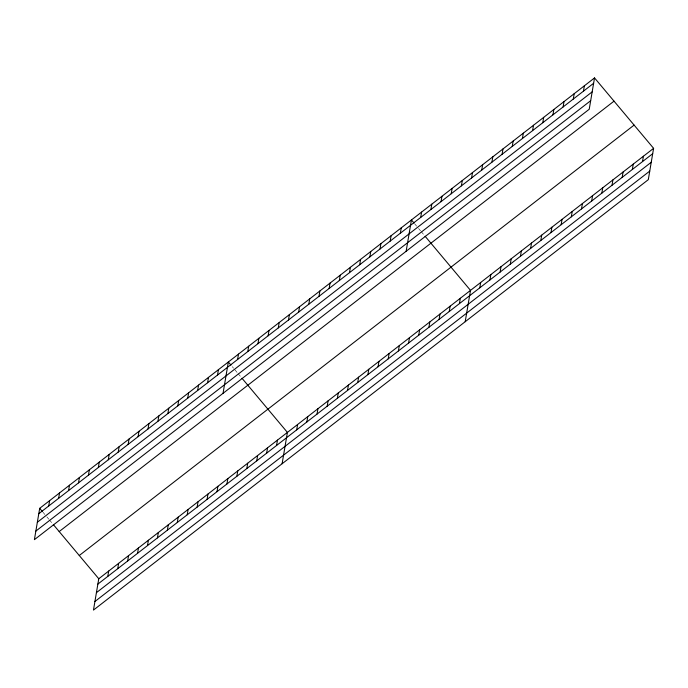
<?xml version="1.0" encoding="UTF-8"?>
<svg xmlns="http://www.w3.org/2000/svg" width="688" height="688" viewBox="0 0 688 688"><rect width="100%" height="100%" fill="white"/><g stroke="black" fill="none" stroke-linecap="round" stroke-linejoin="round"><path stroke-width="0.52" stroke-dasharray="3.44 2.58" d="M414.683 223.832L416.636 226.154M418.588 228.476L420.531 230.798M421.185 231.572L423.782 234.668M232.243 366.635L233.542 368.192M234.84 369.74L237.437 372.836M238.091 373.61L241.342 377.48M42.948 512.207L44.901 514.529M46.844 516.851L48.796 519.173M49.45 519.947L52.692 523.826"/><path stroke-width="1.03" d="M594.535 77.916L39.698 508.329L34.4 539.667L589.229 109.254L594.535 77.916L653.6 148.333L648.302 179.671L93.465 610.084L98.771 578.746L653.6 148.333M48.719 505.99L49.631 500.632M58.652 498.293L59.555 492.926M68.576 490.587L69.488 485.229M78.509 482.89L79.412 477.524M88.434 475.184L89.345 469.818M98.367 467.479L99.27 462.121M108.291 459.782L109.203 454.415M118.224 452.076L119.127 446.718M128.149 444.379L129.06 439.013M107.792 576.406L108.695 571.04M138.082 436.674L138.985 431.307M117.717 568.701L118.62 563.343M148.006 428.968L148.918 423.61M127.65 561.004L128.553 555.637M157.939 421.271L158.842 415.905M137.574 553.298L138.477 547.932M167.863 413.565L168.775 408.208M147.499 545.593L148.41 540.235M177.796 405.868L178.699 400.502M157.432 537.896L158.335 532.529M187.721 398.163L188.632 392.796M167.356 530.19L168.268 524.832M197.654 390.457L198.557 385.099M177.289 522.493L178.192 517.127M207.578 382.76L208.49 377.394M187.213 514.787L188.125 509.421M217.511 375.055L218.414 369.697M197.146 507.082L198.049 501.724M223.041 393.33L228.347 361.991L230.944 365.087M207.071 499.385L207.982 494.018M237.609 359.463L238.512 354.096M217.004 491.679L217.907 486.321M247.783 351.577L248.686 346.21M226.928 483.982L227.84 478.616M257.948 343.682L258.86 338.315M236.861 476.277L237.764 470.91M268.122 335.787L269.034 330.429M246.786 468.571L247.697 463.213M278.296 327.901L279.199 322.534M256.719 460.874L257.622 455.508M288.47 320.006L289.373 314.648M266.643 453.168L267.555 447.811M298.644 312.12L299.547 306.753M276.576 445.471L277.479 440.105M308.809 304.225L309.72 298.867M282.106 463.738L287.412 432.399L241.987 378.254M318.983 296.339L319.894 290.972M296.674 429.88L297.586 424.513M329.156 288.444L330.059 283.086M306.848 421.985L307.751 416.618M339.33 280.558L340.233 275.191M317.022 414.09L317.925 408.732M349.495 272.663L350.407 267.297M327.187 406.204L328.099 400.837M359.669 264.777L360.581 259.41M337.361 398.309L338.272 392.951M369.843 256.882L370.755 251.516M347.535 390.423L348.438 385.056M380.017 248.987L380.92 243.629M357.708 382.528L358.611 377.17M390.191 241.101L391.094 235.735M367.882 374.642L368.785 369.275M400.356 233.206L401.267 227.848M378.047 366.747L378.959 361.389M406.135 251.292L411.441 219.954L414.038 223.05M388.221 358.861L389.133 353.494M420.703 217.425L421.606 212.067M398.395 350.966L399.298 345.6M430.877 209.539L431.78 204.173M408.569 343.08L409.472 337.713M441.051 201.644L441.954 196.286M418.734 335.185L419.646 329.819M451.216 193.758L452.128 188.392M428.908 327.29L429.819 321.932M461.39 185.863L462.302 180.497M439.082 319.404L439.993 314.038M471.564 177.977L472.467 172.611M449.255 311.509L450.158 306.151M481.738 170.082L482.641 164.716M459.429 303.623L460.332 298.257M491.903 162.187L492.814 156.83M465.208 321.7L470.506 290.37L425.081 236.225M502.077 154.301L502.988 148.935M479.768 287.842L480.68 282.476M512.25 146.406L513.162 141.049M489.942 279.947L490.845 274.589M522.424 138.52L523.327 133.154M500.116 272.061L501.019 266.695M532.598 130.625L533.501 125.268M510.29 264.166L511.193 258.8M542.763 122.739L543.675 117.373M520.455 256.28L521.366 250.914M552.937 114.844L553.849 109.487M530.629 248.385L531.54 243.019M563.111 106.958L564.014 101.592M540.802 240.49L541.705 235.133M573.285 99.063L574.188 93.697M550.976 232.604L551.879 227.238M583.458 91.177L584.361 85.811M561.141 224.709L562.053 219.352M571.315 216.823L572.227 211.457M581.489 208.928L582.401 203.571M591.663 201.042L592.566 195.676M601.837 193.147L602.74 187.79M612.002 185.261L612.913 179.895M622.176 177.366L623.087 172M632.349 169.48L633.252 164.114M642.523 161.585L643.426 156.219M38.795 513.695L593.624 83.282M37.341 522.269L592.179 91.857M35.853 531.093L590.682 100.689M59.194 531.566L614.023 101.153M79.275 555.508L634.104 125.096M97.859 584.103L652.697 153.691M96.406 592.678L651.244 162.265M94.918 601.51L649.747 171.097M39.698 508.329L42.303 511.433M53.346 524.6L98.771 578.746"/></g></svg>
